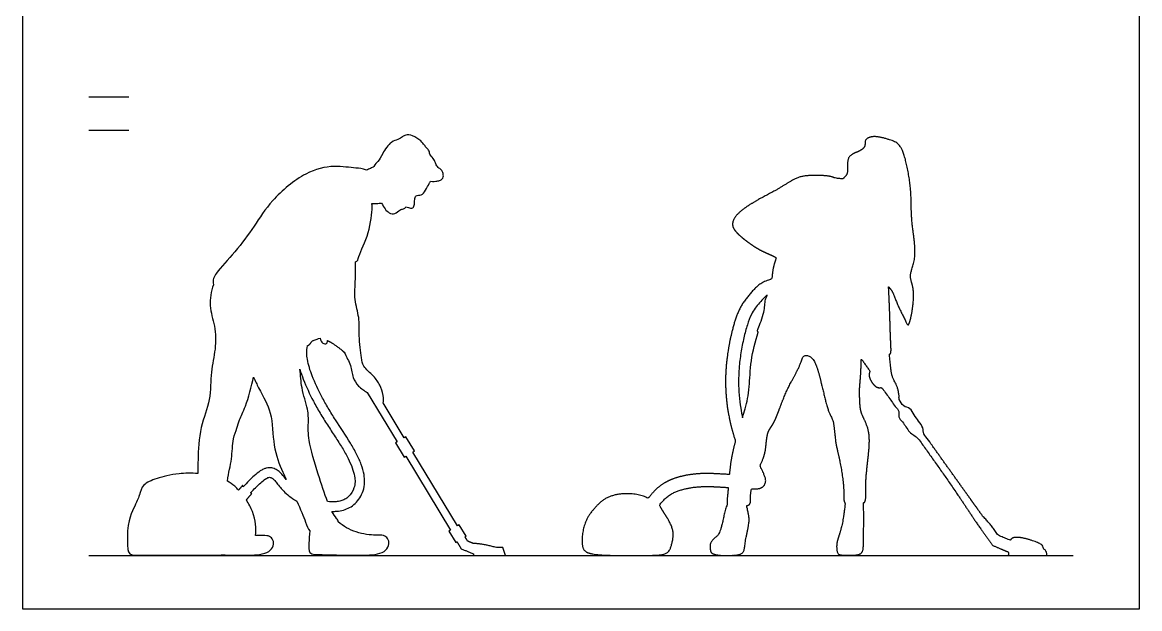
# Model space of a CAD drawing. Header units: millimetres. Extents: x 111.1 to 120.2, y 0.8 to 11.
# Drawn here: x 111.083 to 115.351, y 0.799 to 3.04 of the extents above; entities that cross this region are included whole.
import ezdxf

# ---------------------------------------------------------------- set-up
doc = ezdxf.new("R2010")
doc.units = ezdxf.units.MM
for name, color, linetype, true_color in [('AG-DIAGRAM', 7, 'Continuous', 0xfecc66), ('AG-GUIDE', 7, 'Continuous', 0xcccccc), ('AG-OUTLINE', 7, 'Continuous', 0x8000ff), ('X-VPRT', 6, 'Continuous', 0xff00ff)]:
    doc.layers.add(name, color=color, linetype=linetype, true_color=true_color)

msp = doc.modelspace()

# ---------------------------------------------------------------- linework, layer by layer
at = {"layer": 'AG-DIAGRAM'}
msp.add_line((111.3374, 1.0024), (115.0966, 1.0024), dxfattribs=at)
at = {"layer": 'AG-GUIDE'}
msp.add_line((111.3374, 2.628), (111.4898, 2.628), dxfattribs=at)
msp.add_lwpolyline([(111.3374, 2.755), (111.4898, 2.755)], dxfattribs=at)
at = {"layer": 'AG-OUTLINE'}
for points in [[(112.4005, 1.6257), (112.5152, 1.4363)], [(112.5418, 1.4524), (112.4611, 1.5856)], [(112.5748, 1.3978), (112.5814, 1.4018), (112.5483, 1.4564), (112.5418, 1.4524)], [(112.5152, 1.4363), (112.5086, 1.4323), (112.5417, 1.3777)], [(112.5417, 1.3777), (112.5482, 1.3817)], [(112.5482, 1.3817), (112.7191, 1.0994)], [(112.7457, 1.1155), (112.5748, 1.3978)], [(112.7741, 1.0738), (112.7784, 1.0764), (112.7523, 1.1195), (112.7457, 1.1155)], [(112.7191, 1.0994), (112.7126, 1.0955), (112.7387, 1.0524)], [(112.7387, 1.0524), (112.743, 1.0549)], [(112.8378, 1.0024), (112.9288, 1.0024), (112.9184, 1.0327), (112.8937, 1.0327)]]:
    msp.add_lwpolyline(points, dxfattribs=at)
for points, degree, knots in [([(112.6419, 2.4327), (112.6543, 2.4298), (112.6664, 2.4343), (112.6805, 2.4337), (112.6935, 2.4482), (112.6897, 2.4659), (112.6847, 2.4771), (112.6698, 2.4844), (112.6617, 2.4989), (112.6569, 2.5168), (112.6398, 2.5307), (112.638, 2.5484), (112.6286, 2.5593), (112.6181, 2.5702), (112.6057, 2.5877), (112.5754, 2.6087), (112.5478, 2.6109), (112.5354, 2.6025), (112.5174, 2.5903), (112.4894, 2.585), (112.4586, 2.539), (112.4441, 2.5069), (112.4312, 2.4991), (112.4257, 2.4885)], 3, [7.375919, 7.375919, 7.375919, 7.375919, 7.635024, 7.856265, 8.100756, 8.347494, 8.553635, 8.788586, 9.029629, 9.28515, 9.559385, 9.804432, 10.026135, 10.255637, 10.531916, 10.895912, 11.200086, 11.424445, 11.69595, 12.008474, 12.448054, 12.807332, 13.065091, 13.065091, 13.065091, 13.065091]), ([(112.3978, 2.475), (112.3817, 2.4815), (112.3542, 2.4813), (112.2699, 2.4955), (112.1604, 2.469), (112.0332, 2.3627), (111.9702, 2.2605), (111.8996, 2.1637), (111.8236, 2.0867), (111.8094, 2.0559), (111.8132, 2.0371)], 3, [4.900877, 4.900877, 4.900877, 4.900877, 5.248347, 5.797455, 6.438023, 7.205996, 7.871906, 8.538696, 9.165577, 9.544542, 9.544542, 9.544542, 9.544542]), ([(112.4257, 2.4885), (112.4217, 2.4859), (112.4118, 2.4803), (112.4032, 2.4768), (112.3978, 2.475)], 3, [-0.4135902, -0.4135902, -0.4135902, -0.4135902, -0.2394241, 0, 0, 0, 0]), ([(112.5483, 2.3352), (112.5627, 2.33), (112.5781, 2.3266), (112.5809, 2.3457), (112.5818, 2.361), (112.5848, 2.3816), (112.6096, 2.3759), (112.623, 2.3982), (112.6373, 2.4229), (112.6404, 2.4295), (112.6419, 2.4327)], 3, [0, 0, 0, 0, 0.265263, 0.510191, 0.7737, 1.027739, 1.30331, 1.61621, 1.955356, 2.161401, 2.161401, 2.161401, 2.161401]), ([(114.2168, 2.441), (114.2115, 2.4415), (114.2011, 2.4426), (114.1894, 2.4446), (114.1836, 2.4458)], 3, [-0.4689411, -0.4689411, -0.4689411, -0.4689411, -0.2414962, 0, 0, 0, 0]), ([(112.3552, 2.1239), (112.3645, 2.1258), (112.3671, 2.1511), (112.4109, 2.2332), (112.4203, 2.3212), (112.4188, 2.3432), (112.4185, 2.3473)], 3, [2.150741, 2.150741, 2.150741, 2.150741, 2.437653, 3.023437, 3.610276, 3.759542, 3.759542, 3.759542, 3.759542]), ([(112.4185, 2.3473), (112.4242, 2.3471), (112.4359, 2.3471), (112.449, 2.3482), (112.4555, 2.3491)], 3, [0, 0, 0, 0, 0.2416777, 0.4989727, 0.4989727, 0.4989727, 0.4989727]), ([(112.4555, 2.3491), (112.4627, 2.3324), (112.4813, 2.3091), (112.5074, 2.3045), (112.5243, 2.3239), (112.5383, 2.3262), (112.5459, 2.3306), (112.5483, 2.3352)], 3, [2.931751, 2.931751, 2.931751, 2.931751, 3.333835, 3.626847, 3.922677, 4.155802, 4.356196, 4.356196, 4.356196, 4.356196]), ([(112.4611, 1.5856), (112.4635, 1.5904), (112.4619, 1.6206), (112.4495, 1.6533), (112.4268, 1.6889), (112.3825, 1.7239), (112.3797, 1.7591), (112.3666, 1.8437), (112.3728, 1.9115), (112.349, 1.9795), (112.3571, 2.0585), (112.3554, 2.102), (112.3552, 2.1239)], 3, [4.823417, 4.823417, 4.823417, 4.823417, 5.083646, 5.455473, 5.833075, 6.252424, 6.590328, 7.120466, 7.604993, 8.088103, 8.600562, 9.069616, 9.069616, 9.069616, 9.069616]), ([(111.8132, 2.0371), (111.8046, 2.0115), (111.7932, 1.9558), (111.8216, 1.8796), (111.8231, 1.7898), (111.8008, 1.704), (111.805, 1.5972), (111.7598, 1.493), (111.7535, 1.378), (111.7542, 1.3342), (111.7538, 1.3154)], 3, [0, 0, 0, 0, 0.517065, 1.030276, 1.567508, 2.109978, 2.69262, 3.270795, 3.899145, 4.259581, 4.259581, 4.259581, 4.259581]), ([(113.8339, 1.5286), (113.8312, 1.5407), (113.8228, 1.5856), (113.8173, 1.6494), (113.8202, 1.7202), (113.8272, 1.7769), (113.838, 1.8321), (113.8508, 1.8815), (113.8649, 1.9195), (113.8816, 1.947), (113.8991, 1.9678), (113.9137, 1.9855), (113.9245, 1.9948), (113.9284, 1.9977), (113.9259, 1.9918), (113.918, 1.9712), (113.9201, 1.9339), (113.8942, 1.8714), (113.8894, 1.8604), (113.8934, 1.8561), (113.8941, 1.8555), (113.8824, 1.8198), (113.8642, 1.7497), (113.8607, 1.6502), (113.8544, 1.6036), (113.8452, 1.5652), (113.838, 1.5417), (113.8339, 1.5286)], 3, [11.050574, 11.050574, 11.050574, 11.050574, 11.17086, 11.493315, 11.668473, 11.856855, 12.046748, 12.213063, 12.350362, 12.438497, 12.523954, 12.613222, 12.660584, 12.660584, 12.660584, 12.813886, 13.210053, 13.671345, 13.874036, 13.908101, 13.908101, 13.908101, 14.51118, 15.073467, 15.460573, 15.820795, 16.123404, 16.123404, 16.123404, 16.123404]), ([(112.266, 1.171), (112.2721, 1.1709), (112.2869, 1.1714), (112.3099, 1.175), (112.3339, 1.1847), (112.3633, 1.2067), (112.3848, 1.2408), (112.3918, 1.2808), (112.389, 1.315), (112.3784, 1.3512), (112.3601, 1.3913), (112.3273, 1.4487), (112.2887, 1.5058), (112.2517, 1.5645), (112.2207, 1.62), (112.1915, 1.6815), (112.1708, 1.7453), (112.1684, 1.7831), (112.1724, 1.804)], 3, [10.325665, 10.325665, 10.325665, 10.325665, 10.38803, 10.475421, 10.561044, 10.648339, 10.844687, 10.957168, 11.056451, 11.189911, 11.33851, 11.502822, 11.859382, 12.036975, 12.206547, 12.504114, 12.726079, 12.883903, 12.883903, 12.883903, 12.883903]), ([(112.2206, 1.8325), (112.2231, 1.8225), (112.2274, 1.8133), (112.2468, 1.8084), (112.2486, 1.8185), (112.2489, 1.8236)], 3, [1.357947, 1.357947, 1.357947, 1.357947, 1.6235048, 1.8467499, 1.9951158, 1.9951158, 1.9951158, 1.9951158]), ([(112.3122, 1.7792), (112.3217, 1.7613), (112.3404, 1.7274), (112.3442, 1.6822), (112.3647, 1.6492), (112.3895, 1.6317), (112.4005, 1.6257)], 3, [2.555205, 2.555205, 2.555205, 2.555205, 2.943451, 3.341206, 3.701553, 4.051773, 4.051773, 4.051773, 4.051773]), ([(112.1434, 1.7139), (112.1471, 1.701), (112.1617, 1.6593), (112.188, 1.6037), (112.2203, 1.546), (112.2486, 1.501), (112.2776, 1.4569), (112.3047, 1.4148), (112.3273, 1.3753), (112.3434, 1.3392), (112.3526, 1.309), (112.3551, 1.283), (112.3501, 1.2549), (112.3355, 1.2316), (112.3159, 1.2167), (112.2995, 1.2102), (112.277, 1.2069), (112.2598, 1.2074), (112.249, 1.2085)], 3, [5.451759, 5.451759, 5.451759, 5.451759, 5.586171, 5.895902, 6.070193, 6.251262, 6.431104, 6.601629, 6.755352, 6.888371, 6.998883, 7.071845, 7.149313, 7.283656, 7.340203, 7.395781, 7.459327, 7.568236, 7.568236, 7.568236, 7.568236]), ([(112.249, 1.2085), (112.2373, 1.2384), (112.211, 1.3218), (112.174, 1.4378), (112.1759, 1.5083), (112.1762, 1.5605), (112.1462, 1.6451), (112.1471, 1.6906), (112.1434, 1.7139)], 3, [6.617276, 6.617276, 6.617276, 6.617276, 7.158444, 7.8281, 8.303641, 8.715256, 9.211354, 9.692215, 9.692215, 9.692215, 9.692215]), ([(111.8666, 1.2862), (111.8711, 1.3204), (111.8853, 1.3684), (111.8854, 1.4472), (111.9036, 1.4879), (111.912, 1.5234), (111.9384, 1.5716), (111.9593, 1.6498), (111.9663, 1.6836)], 3, [7.424137, 7.424137, 7.424137, 7.424137, 7.943869, 8.450669, 8.828056, 9.1498, 9.574483, 10.158626, 10.158626, 10.158626, 10.158626]), ([(111.9663, 1.6836), (111.9728, 1.6693), (111.998, 1.6155), (112.0408, 1.55), (112.0383, 1.4212), (112.0685, 1.3408), (112.0871, 1.3015), (112.0916, 1.2923)], 3, [1.224726, 1.224726, 1.224726, 1.224726, 1.420483, 1.99568, 2.633507, 3.236632, 3.420772, 3.420772, 3.420772, 3.420772]), ([(112.0916, 1.2923), (112.0859, 1.2994), (112.0766, 1.3115), (112.0636, 1.3243), (112.0534, 1.331), (112.0422, 1.3361), (112.0289, 1.3382), (112.0149, 1.3365), (112.0031, 1.3322), (111.9874, 1.3229), (111.962, 1.3015), (111.942, 1.281), (111.9272, 1.2649)], 3, [8.1825065, 8.1825065, 8.1825065, 8.1825065, 8.2754366, 8.337842, 8.3685229, 8.3996464, 8.4629455, 8.5034548, 8.5436334, 8.5901366, 8.6890987, 8.8821312, 8.8821312, 8.8821312, 8.8821312]), ([(111.7538, 1.3154), (111.729, 1.3172), (111.6656, 1.3165), (111.5927, 1.2957), (111.5408, 1.2756), (111.5345, 1.2459), (111.526, 1.2201), (111.5155, 1.1979), (111.4802, 1.1209), (111.4856, 1.033), (111.4862, 1.0259), (111.4876, 1.0108), (111.4968, 1.0032), (111.5136, 1.0032), (111.6146, 1.0032), (111.7157, 1.0032), (111.8168, 1.0032), (111.826, 1.0036), (111.8345, 1.0041), (111.8422, 1.0047)], 3, [-6.483159, -6.483159, -6.483159, -6.483159, -6.288786, -5.986876, -5.684966, -5.383057, -5.369776, -5.081147, -4.822948, -4.801204, -4.801204, -4.801204, -4.640258, -4.640258, -4.640258, -3.622917, -3.622917, -3.622917, -3.56071, -3.56071, -3.56071, -3.56071]), ([(111.9094, 1.2525), (111.9046, 1.2577), (111.8909, 1.2707), (111.8762, 1.2808), (111.8666, 1.2862)], 3, [-6.9459849, -6.9459849, -6.9459849, -6.9459849, -6.8926052, -6.8009426, -6.8009426, -6.8009426, -6.8009426]), ([(111.9549, 1.2416), (111.9678, 1.2552), (111.9859, 1.2738), (112.0077, 1.2924), (112.018, 1.2987), (112.0232, 1.3008), (112.0279, 1.3013), (112.0321, 1.3008), (112.0359, 1.2988), (112.041, 1.2954), (112.0488, 1.2876), (112.0592, 1.274), (112.0732, 1.2568), (112.0916, 1.2378), (112.1119, 1.2222), (112.126, 1.2132), (112.1318, 1.2099)], 3, [9.0612621, 9.0612621, 9.0612621, 9.0612621, 9.2423871, 9.3225708, 9.3497832, 9.3648439, 9.378263, 9.3969623, 9.4073413, 9.4207757, 9.4590712, 9.5183953, 9.593541, 9.6833366, 9.7846038, 9.8518585, 9.8518585, 9.8518585, 9.8518585]), ([(111.9743, 1.0794), (111.9774, 1.1052), (111.9747, 1.149), (111.9484, 1.2001), (111.9389, 1.2148)], 3, [-2.7306235, -2.7306235, -2.7306235, -2.7306235, -2.4193204, -2.2853468, -2.2853468, -2.2853468, -2.2853468]), ([(112.1318, 1.2099), (112.1451, 1.1811), (112.1671, 1.1295), (112.1732, 1.1049), (112.1812, 1.0961)], 3, [3.9350508, 3.9350508, 3.9350508, 3.9350508, 4.4347584, 4.7894816, 4.7894816, 4.7894816, 4.7894816]), ([(112.2891, 1.1307), (112.2913, 1.1352), (112.2824, 1.1439), (112.272, 1.1598), (112.266, 1.171)], 3, [5.8499885, 5.8499885, 5.8499885, 5.8499885, 6.0745368, 6.3562876, 6.3562876, 6.3562876, 6.3562876]), ([(112.1812, 1.0961), (112.1784, 1.0806), (112.1788, 1.0514), (112.1737, 1.0052), (112.2353, 1.0063), (112.3418, 1.0022), (112.4374, 1.0037), (112.4718, 1.0198), (112.4866, 1.0456), (112.4803, 1.0686), (112.4623, 1.0815), (112.431, 1.0778), (112.3548, 1.0878), (112.31, 1.1143), (112.2891, 1.1307)], 3, [0, 0, 0, 0, 0.397737, 0.741898, 1.141635, 1.763747, 2.329997, 2.671176, 2.968805, 3.237452, 3.490537, 3.806238, 4.308638, 4.825563, 4.825563, 4.825563, 4.825563]), ([(111.8422, 1.0047), (111.8631, 1.0042), (111.9215, 1.0026), (111.9978, 1.0038), (112.0315, 1.0196), (112.0459, 1.0448), (112.0397, 1.0673), (112.0221, 1.0799), (112.0017, 1.0775), (111.9813, 1.0787), (111.9743, 1.0794)], 3, [1.423186, 1.423186, 1.423186, 1.423186, 1.763747, 2.329997, 2.671176, 2.968805, 3.237452, 3.490537, 3.806238, 3.954313, 3.954313, 3.954313, 3.954313]), ([(112.8062, 1.0483), (112.7964, 1.0524), (112.7841, 1.0574), (112.7791, 1.0656), (112.7741, 1.0738)], 2, [-0.7769464, -0.7769464, -0.7769464, -0.7190269, -0.7190269, -0.6545114, -0.6545114, -0.6545114]), ([(112.8061, 1.009), (112.8061, 1.0057), (112.8061, 1.0024), (112.822, 1.0024), (112.8378, 1.0024)], 2, [-0.0220199, -0.0220199, -0.0220199, 0, 0, 0.1063073, 0.1063073, 0.1063073])]:
    msp.add_open_spline(points, degree=degree, knots=knots, dxfattribs=at)
for points, weights, degree, knots in [([(114.8817, 1.0024), (114.9201, 1.0024), (114.9584, 1.0024), (114.9967, 1.0024), (114.9948, 1.021), (114.9909, 1.0242), (114.9834, 1.0275), (114.9822, 1.0407), (114.9681, 1.0498), (114.9301, 1.0633), (114.8941, 1.0718), (114.8766, 1.072), (114.8631, 1.0697), (114.8576, 1.0624), (114.8563, 1.0602), (114.8411, 1.0668), (114.8258, 1.0733), (114.8106, 1.0798), (114.7923, 1.1055), (114.7739, 1.1311), (114.7507, 1.1533), (114.6727, 1.2625), (114.5946, 1.3717), (114.5166, 1.4809), (114.5182, 1.4821), (114.5198, 1.4832), (114.5229, 1.493), (114.5064, 1.5161), (114.4899, 1.5392), (114.4734, 1.5623), (114.4713, 1.5652), (114.4677, 1.5658), (114.46, 1.5603), (114.4509, 1.573), (114.4418, 1.5856), (114.4328, 1.5983), (114.4321, 1.6162), (114.426, 1.6533), (114.4028, 1.6818), (114.3985, 1.7412), (114.3956, 1.7611), (114.3946, 1.7715), (114.3948, 1.7715), (114.3987, 1.7723), (114.4023, 1.7795), (114.3989, 1.8283), (114.3971, 1.9077), (114.3935, 1.9948), (114.3923, 2.0177), (114.3918, 2.0288), (114.397, 2.0232), (114.4092, 2.0097), (114.4228, 1.9629), (114.4563, 1.9008), (114.4683, 1.8722), (114.4849, 1.942), (114.4909, 2.0251), (114.4668, 2.0713), (114.502, 2.1396), (114.4815, 2.2544), (114.4777, 2.3323), (114.4784, 2.4062), (114.4555, 2.535), (114.429, 2.5802), (114.3898, 2.593), (114.3329, 2.6089), (114.2977, 2.5912), (114.3058, 2.565), (114.2788, 2.5442), (114.228, 2.5309), (114.2396, 2.4669), (114.2294, 2.4531), (114.2168, 2.441)], [1, 1, 1, 1, 1, 1, 1, 1, 1, 1, 1, 1, 1, 1, 1, 1, 1, 1, 1, 1, 1, 1, 1, 1, 1, 1, 1, 1, 1, 1, 0.804737854124, 0.804737854124, 1, 1, 1, 1, 1, 1, 1, 1, 1, 1, 1, 1, 1, 1, 1, 1, 1, 1, 1, 1, 1, 1, 1, 1, 1, 1, 1, 1, 1, 1, 1, 1, 1, 1, 1, 1, 1, 1, 1, 1, 1], 3, [-1.308792, -1.308792, -1.308792, -1.308792, -0.935663, -0.935663, -0.935663, -0.826121, -0.826121, -0.826121, -0.728202, -0.630282, -0.532363, -0.434443, -0.336524, -0.304093, -0.304093, -0.304093, -0.164968, -0.164968, -0.164968, 0.127989, 0.127989, 0.127989, 1.43505, 1.43505, 1.43505, 1.47699, 1.47699, 1.47699, 1.753229, 1.753229, 1.753229, 1.795169, 1.795169, 1.795169, 1.946841, 1.946841, 1.946841, 2.365683, 2.713748, 3.142543, 3.462527, 3.462527, 3.462527, 3.472488, 3.639036, 4.02112, 4.55365, 5.082788, 5.411722, 5.411722, 5.411722, 5.634099, 6.047901, 6.54379, 6.764989, 7.183048, 7.726912, 8.114589, 8.591247, 9.206944, 9.709309, 10.207694, 10.859699, 11.256591, 11.613065, 12.054309, 12.37289, 12.633037, 12.948187, 13.333534, 13.753814, 14.040409, 14.040409, 14.040409, 14.040409]), ([(114.1836, 2.4458), (114.1673, 2.4535), (114.1159, 2.4548), (114.0466, 2.4542), (113.9818, 2.4068), (113.8754, 2.3543), (113.807, 2.3057), (113.7904, 2.2646), (113.8121, 2.2322), (113.8591, 2.196), (113.9045, 2.1654), (113.9458, 2.1499), (113.9619, 2.14), (113.9624, 2.1397), (113.9574, 2.1243), (113.9495, 2.101), (113.947, 2.0701), (113.9456, 2.0582), (113.938, 2.0566), (113.9178, 2.0503), (113.894, 2.0356), (113.8727, 2.014), (113.8555, 1.9933), (113.8391, 1.9727), (113.8241, 1.948), (113.8114, 1.9188), (113.7996, 1.8827), (113.7849, 1.8241), (113.7713, 1.7443), (113.7672, 1.65), (113.7754, 1.5632), (113.79, 1.4942), (113.802, 1.4543), (113.8068, 1.4402), (113.8017, 1.4215), (113.7909, 1.3776), (113.7858, 1.3342), (113.7837, 1.3115), (113.7825, 1.3116), (113.7562, 1.3135), (113.7189, 1.316), (113.6717, 1.3154), (113.6266, 1.3112), (113.583, 1.3016), (113.5463, 1.2857), (113.519, 1.2697), (113.4962, 1.2491), (113.4808, 1.2293), (113.475, 1.2212), (113.4743, 1.2203), (113.4617, 1.2272), (113.4366, 1.2372), (113.3666, 1.2409), (113.3021, 1.2215), (113.2589, 1.172), (113.2339, 1.138), (113.2197, 1.0784), (113.2212, 1.0322), (113.2361, 1.0109), (113.2984, 1.0024), (113.4102, 1.0024), (113.525, 1.0024), (113.5437, 1.0096), (113.5502, 1.0165), (113.5567, 1.0234), (113.5642, 1.0437), (113.5731, 1.09), (113.5575, 1.128), (113.537, 1.1612), (113.5247, 1.18), (113.517, 1.1945), (113.5204, 1.1992), (113.5303, 1.2119), (113.5482, 1.2299), (113.581, 1.2481), (113.624, 1.2606), (113.6789, 1.2669), (113.7308, 1.2654), (113.7649, 1.2631), (113.7795, 1.262), (113.7792, 1.258), (113.7769, 1.2313), (113.7736, 1.2058), (113.7752, 1.1989), (113.7757, 1.1981), (113.7669, 1.1771), (113.7577, 1.1241), (113.7428, 1.0775), (113.7268, 1.0706), (113.7073, 1.047), (113.7112, 1.0199), (113.715, 1.008), (113.7569, 1.0008), (113.8148, 1.003), (113.8348, 1.0099), (113.8417, 1.0252), (113.8447, 1.0611), (113.8588, 1.1229), (113.86, 1.1439), (113.8558, 1.1649), (113.8496, 1.1927), (113.8497, 1.1927), (113.8591, 1.1949), (113.8673, 1.2038), (113.863, 1.2278), (113.8666, 1.2498), (113.8682, 1.2569), (113.8722, 1.2568), (113.879, 1.2568), (113.8884, 1.2571), (113.8957, 1.2579), (113.9021, 1.2595), (113.9082, 1.2622), (113.9144, 1.2669), (113.9193, 1.2737), (113.922, 1.2814), (113.9227, 1.2897), (113.9211, 1.2993), (113.9162, 1.3122), (113.909, 1.3276), (113.9033, 1.3392), (113.9005, 1.345), (113.9083, 1.3616), (113.9251, 1.3984), (113.9243, 1.4739), (113.9588, 1.5077), (113.995, 1.6301), (114.0563, 1.7257), (114.0636, 1.7704), (114.1017, 1.7647), (114.1287, 1.7), (114.1575, 1.5508), (114.1832, 1.5211), (114.1872, 1.434), (114.2048, 1.3739), (114.2226, 1.2662), (114.2197, 1.2193), (114.2227, 1.2054), (114.2259, 1.2025), (114.2228, 1.174), (114.2183, 1.1356), (114.2042, 1.0821), (114.1959, 1.0605), (114.1922, 1.0363), (114.1959, 1.0091), (114.2056, 1.0031), (114.2764, 1.0024), (114.2903, 1.0128), (114.2966, 1.0288), (114.2947, 1.0791), (114.2981, 1.1378), (114.2956, 1.202), (114.2965, 1.2025), (114.3081, 1.2115), (114.2994, 1.2728), (114.3182, 1.3979), (114.3206, 1.4873), (114.2823, 1.548), (114.2826, 1.594), (114.2789, 1.6294), (114.285, 1.6779), (114.2871, 1.7322), (114.2875, 1.7536), (114.2986, 1.738), (114.3097, 1.7224), (114.3209, 1.7068), (114.3194, 1.7032), (114.3147, 1.6877), (114.3266, 1.6637), (114.3446, 1.6437), (114.3599, 1.642), (114.3647, 1.6443), (114.365, 1.6445), (114.3653, 1.6446), (114.3892, 1.6111), (114.4132, 1.5776), (114.4372, 1.544), (114.4356, 1.5429), (114.434, 1.5417), (114.4309, 1.5319), (114.4474, 1.5088), (114.4639, 1.4858), (114.4804, 1.4627), (114.4825, 1.4597), (114.4861, 1.4591), (114.4938, 1.4647), (114.5719, 1.3554), (114.6499, 1.2462), (114.723, 1.1335), (114.7449, 1.1028), (114.7669, 1.0721), (114.7888, 1.0413), (114.8089, 1.0327), (114.829, 1.0241), (114.8492, 1.0155), (114.8491, 1.0112), (114.8491, 1.0068), (114.8491, 1.0024), (114.86, 1.0024), (114.8709, 1.0024), (114.8817, 1.0024)], [1, 1, 1, 1, 1, 1, 1, 1, 1, 1, 1, 1, 1, 1, 1, 1, 1, 1, 1, 1, 1, 1, 1, 1, 1, 1, 1, 1, 1, 1, 1, 1, 1, 1, 1, 1, 1, 1, 1, 1, 1, 1, 1, 1, 1, 1, 1, 1, 1, 1, 1, 1, 1, 1, 1, 1, 1, 1, 1, 1, 1, 1, 1, 1, 1, 1, 1, 1, 1, 1, 1, 1, 1, 1, 1, 1, 1, 1, 1, 1, 1, 1, 1, 1, 1, 1, 1, 1, 1, 1, 1, 1, 1, 1, 1, 1, 1, 1, 1, 1, 1, 1, 1, 1, 1, 1, 1, 1, 1, 1, 1, 1, 1, 1, 1, 1, 1, 1, 1, 1, 1, 1, 1, 1, 1, 1, 1, 1, 1, 1, 1, 1, 1, 1, 1, 1, 1, 1, 1, 1, 1, 1, 1, 1, 1, 1, 1, 1, 1, 1, 1, 1, 1, 1, 1, 1, 1, 1, 1, 1, 1, 1, 1, 1, 1, 1, 1, 1, 1, 1, 1, 1, 1, 1, 1, 1, 1, 1, 1, 1, 1, 1, 1, 0.804737854125, 0.804737854125, 1, 1, 1, 1, 1, 1, 1, 1, 1, 1, 1, 1, 1, 1, 1, 1], 3, [14.838275, 14.838275, 14.838275, 14.838275, 15.27521, 15.753738, 16.257658, 16.888691, 17.409671, 17.755067, 18.090358, 18.529665, 18.960207, 19.403615, 19.417826, 19.417826, 19.417826, 19.814971, 20.06623, 20.06623, 20.06623, 20.125514, 20.239569, 20.335937, 20.420196, 20.500671, 20.592051, 20.70122, 20.809694, 20.961209, 21.289547, 21.59623, 21.876863, 22.137013, 22.281744, 22.281744, 22.281744, 22.548901, 22.880554, 22.880554, 22.880554, 22.89254, 23.136251, 23.244971, 23.35136, 23.577246, 23.676082, 23.739389, 23.885084, 23.972512, 23.982985, 23.982985, 23.982985, 24.165372, 24.354647, 24.543921, 24.733196, 24.922471, 25.111746, 25.30102, 25.490295, 25.67957, 25.868844, 26.058119, 26.247394, 26.247394, 26.247394, 26.436668, 26.625943, 26.815218, 27.004493, 27.173387, 27.173387, 27.173387, 27.229743, 27.330008, 27.418576, 27.591892, 27.763941, 27.954198, 28.096709, 28.096709, 28.096709, 28.164022, 28.548014, 28.613571, 28.613571, 28.613571, 28.731367, 28.849162, 28.966958, 29.084754, 29.202549, 29.320345, 29.43814, 29.555936, 29.673731, 29.791527, 29.909322, 30.027118, 30.144914, 30.262709, 30.262709, 30.262709, 30.264361, 30.508739, 30.813737, 30.947943, 30.947943, 30.947943, 30.986544, 31.014942, 31.039317, 31.058025, 31.078343, 31.103979, 31.132795, 31.159855, 31.182052, 31.213772, 31.253735, 31.316341, 31.378916, 31.378916, 31.378916, 31.733396, 32.230681, 32.614989, 33.257623, 33.880223, 34.218892, 34.499396, 34.974095, 35.675092, 36.038853, 36.544588, 37.020778, 37.61519, 38.010188, 38.210978, 38.210978, 38.210978, 38.360758, 38.510539, 38.66032, 38.8101, 38.959881, 39.109662, 39.259442, 39.409223, 39.559003, 39.708784, 39.858565, 39.858565, 39.858565, 39.892572, 40.342061, 41.002739, 41.54234, 42.011373, 42.388101, 42.716832, 43.180477, 43.475349, 43.475349, 43.475349, 43.66184, 43.66184, 43.66184, 43.763636, 44.092884, 44.38348, 44.643795, 44.643795, 44.661653, 44.661653, 44.661653, 45.062775, 45.062775, 45.062775, 45.104685, 45.104685, 45.104685, 45.380728, 45.380728, 45.380728, 45.422638, 45.422638, 45.422638, 46.735606, 46.735606, 46.735606, 47.063165, 47.063165, 47.063165, 47.220892, 47.220892, 47.220892, 47.251109, 47.251109, 47.251109, 47.357029, 47.357029, 47.357029, 47.357029]), ([(112.1724, 1.804), (112.1785, 1.8064), (112.1832, 1.8108), (112.1862, 1.8163), (112.1886, 1.8208), (112.1916, 1.8249), (112.2206, 1.8325)], [0.855000714437, 0.863741630134, 0.912074725321, 1, 1, 1, 1], 3, [1.4575165, 1.4575165, 1.4575165, 1.4575165, 1.5715284, 1.5715284, 1.5715284, 1.6633011, 1.6633011, 1.6633011, 1.6633011]), ([(112.2489, 1.8236), (112.2522, 1.8221), (112.2701, 1.813), (112.3027, 1.789), (112.3122, 1.7792)], [1, 1, 1, 1, 0.965972120767], 3, [1.7502206, 1.7502206, 1.7502206, 1.7502206, 1.7766466, 1.8757573, 1.8757573, 1.8757573, 1.8757573]), ([(112.743, 1.0549), (112.7511, 1.0416), (112.7592, 1.0282), (112.7787, 1.0202), (112.8061, 1.009)], [1, 1, 1, 1, 0.987840499624], 2, [-1.116962, -1.116962, -1.116962, -1.0305906, -1.0305906, -1.0099868, -1.0099868, -1.0099868])]:
    msp.add_rational_spline(points, weights, degree=degree, knots=knots, dxfattribs=at)
for points in [[(111.9245, 1.2701), (111.917, 1.2613), (111.9094, 1.2525)], [(111.9272, 1.2649), (111.9257, 1.2674), (111.9245, 1.2701)], [(111.9389, 1.2148), (111.9495, 1.2271), (111.9601, 1.2394)], [(111.9601, 1.2394), (111.9574, 1.2405), (111.9549, 1.2416)], [(112.8937, 1.0327), (112.8405, 1.0475), (112.8062, 1.0483)]]:
    msp.add_open_spline(points, degree=2, dxfattribs=at)
at = {"layer": 'X-VPRT'}
msp.add_lwpolyline([(111.0834, 3.0852), (111.0834, 0.7992), (115.3506, 0.7992), (115.3506, 3.0852)], close=True, dxfattribs=at)

doc.saveas('drawing.dxf')
